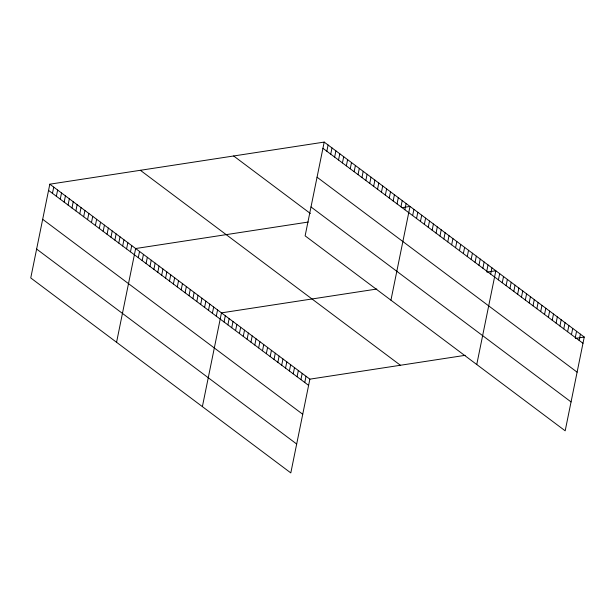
<?xml version="1.0" encoding="UTF-8"?>
<svg xmlns="http://www.w3.org/2000/svg" width="615" height="615" viewBox="0 0 615 615"><rect width="100%" height="100%" fill="white"/><g stroke="black" fill="none" stroke-linecap="round" stroke-linejoin="round"><path stroke-width="0.92" d="M49.823 184.185L30.75 277.949L290.803 472.912L309.875 379.155L49.823 184.185L324.197 142.088L584.25 337.051L565.177 430.815L305.125 235.845L324.197 142.088M52.459 193.333L53.728 187.114M56.357 196.262L57.625 190.035M60.262 199.183L61.531 192.964M64.16 202.112L65.428 195.885M68.065 205.033L69.326 198.806M71.963 207.955L73.231 201.735M75.868 210.883L77.129 204.657M79.766 213.805L81.034 207.586M83.663 216.734L84.932 210.507M87.568 219.655L88.837 213.436M91.466 222.584L92.734 216.357M95.371 225.505L96.632 219.278M99.269 228.426L100.537 222.207M103.166 231.355L104.435 225.128M107.072 234.277L108.34 228.057M110.969 237.206L112.238 230.979M114.874 240.127L116.135 233.908M118.772 243.056L120.04 236.829M122.677 245.977L123.938 239.75M126.575 248.898L127.843 242.679M130.472 251.827L131.741 245.6M116.566 342.286L135.646 248.529L308.246 222.046M138.275 257.677L139.544 251.45M142.18 260.599L143.441 254.379M146.078 263.528L147.346 257.301M149.983 266.449L151.244 260.222M153.881 269.37L155.149 263.151M157.778 272.299L159.047 266.072M161.684 275.22L162.944 269.001M165.581 278.149L166.85 271.922M169.486 281.07L170.747 274.851M173.384 283.999L174.652 277.772M177.281 286.921L178.55 280.694M181.187 289.842L182.455 283.623M185.084 292.771L186.353 286.544M188.99 295.692L190.25 289.473M192.887 298.621L194.156 292.394M196.792 301.542L198.053 295.323M200.69 304.471L201.958 298.244M204.587 307.392L205.856 301.166M208.493 310.314L209.761 304.094M212.39 313.243L213.659 307.016M216.296 316.164L217.556 309.945M202.381 406.623L221.462 312.866L376.787 289.035M224.037 321.976L225.305 315.749M227.881 324.851L229.149 318.632M231.724 327.733L232.993 321.514M235.568 330.616L236.837 324.397M239.412 333.499L240.68 327.28M243.256 336.382L244.524 330.163M247.107 339.265L248.368 333.038M250.951 342.148L252.212 335.921M254.794 345.03L256.055 338.804M258.638 347.913L259.899 341.686M262.482 350.796L263.743 344.569M266.326 353.679L267.594 347.452M270.17 356.562L271.438 350.335M274.013 359.437L275.282 353.218M277.857 362.32L279.125 356.1M281.701 365.202L282.969 358.983M326.834 151.236L328.103 145.009M285.545 368.085L286.813 361.866M330.732 154.157L332 147.938M289.388 370.968L290.657 364.741M334.637 157.086L335.898 150.86M293.232 373.851L294.5 367.624M338.534 160.008L339.803 153.781M297.076 376.734L298.344 370.507M342.432 162.929L343.7 156.71M300.92 379.616L302.188 373.39M346.337 165.858L347.606 159.631M304.763 382.499L306.032 376.272M350.235 168.779L351.503 162.56M354.14 171.708L355.401 165.481M358.038 174.629L359.306 168.41M361.943 177.558L363.204 171.331M365.84 180.479L367.109 174.253M369.738 183.401L371.006 177.181M373.643 186.33L374.912 180.103M377.541 189.251L378.809 183.032M381.446 192.18L382.707 185.953M385.344 195.101L386.612 188.882M389.249 198.03L390.51 191.803M393.146 200.951L394.415 194.724M397.044 203.873L398.312 197.653M400.949 206.801L402.21 200.575M404.847 209.723L406.115 203.504M390.94 300.182L410.013 206.425L402.026 207.655M412.65 215.573L413.918 209.354M416.547 218.502L417.816 212.275M420.452 221.423L421.721 215.196M424.35 224.344L425.618 218.125M428.255 227.273L429.516 221.046M432.153 230.195L433.421 223.975M436.058 233.123L437.319 226.897M439.956 236.045L441.224 229.818M443.853 238.974L445.122 232.747M447.758 241.895L449.019 235.668M451.656 244.816L452.924 238.597M455.561 247.745L456.822 241.518M459.459 250.666L460.727 244.447M463.356 253.595L464.625 247.368M467.262 256.517L468.53 250.29M471.159 259.438L472.428 253.219M475.064 262.367L476.325 256.14M478.962 265.288L480.23 259.069M482.867 268.217L484.128 261.99M486.765 271.138L488.033 264.919M490.662 274.067L491.931 267.84M476.756 364.526L495.836 270.761L486.957 272.13M498.411 279.871L499.68 273.644M502.255 282.754L503.524 276.527M506.099 285.637L507.367 279.41M509.943 288.52L511.211 282.293M513.786 291.402L515.055 285.175M517.63 294.285L518.899 288.058M521.474 297.16L522.742 290.941M525.318 300.043L526.586 293.824M529.161 302.926L530.43 296.707M533.005 305.809L534.274 299.59M536.857 308.692L538.117 302.465M540.7 311.574L541.961 305.348M544.544 314.457L545.805 308.23M548.388 317.34L549.649 311.113M552.232 320.223L553.492 313.996M556.075 323.106L557.344 316.879M559.919 325.988L561.188 319.762M563.763 328.864L565.031 322.644M567.607 331.746L568.875 325.527M571.45 334.629L572.719 328.41M575.294 337.512L576.562 331.293M579.138 340.395L580.406 334.176M309.875 379.155L465.201 355.324M575.371 338.419L584.25 337.051M322.929 148.307L582.982 343.278M317.056 177.197L577.108 372.167M310.998 206.955L571.051 401.926M233.654 155.979L310.367 213.497M140.366 170.294L400.419 365.264M48.562 190.412L308.615 385.382M42.681 219.301L302.734 414.264M36.623 249.06L296.676 444.03"/></g></svg>
